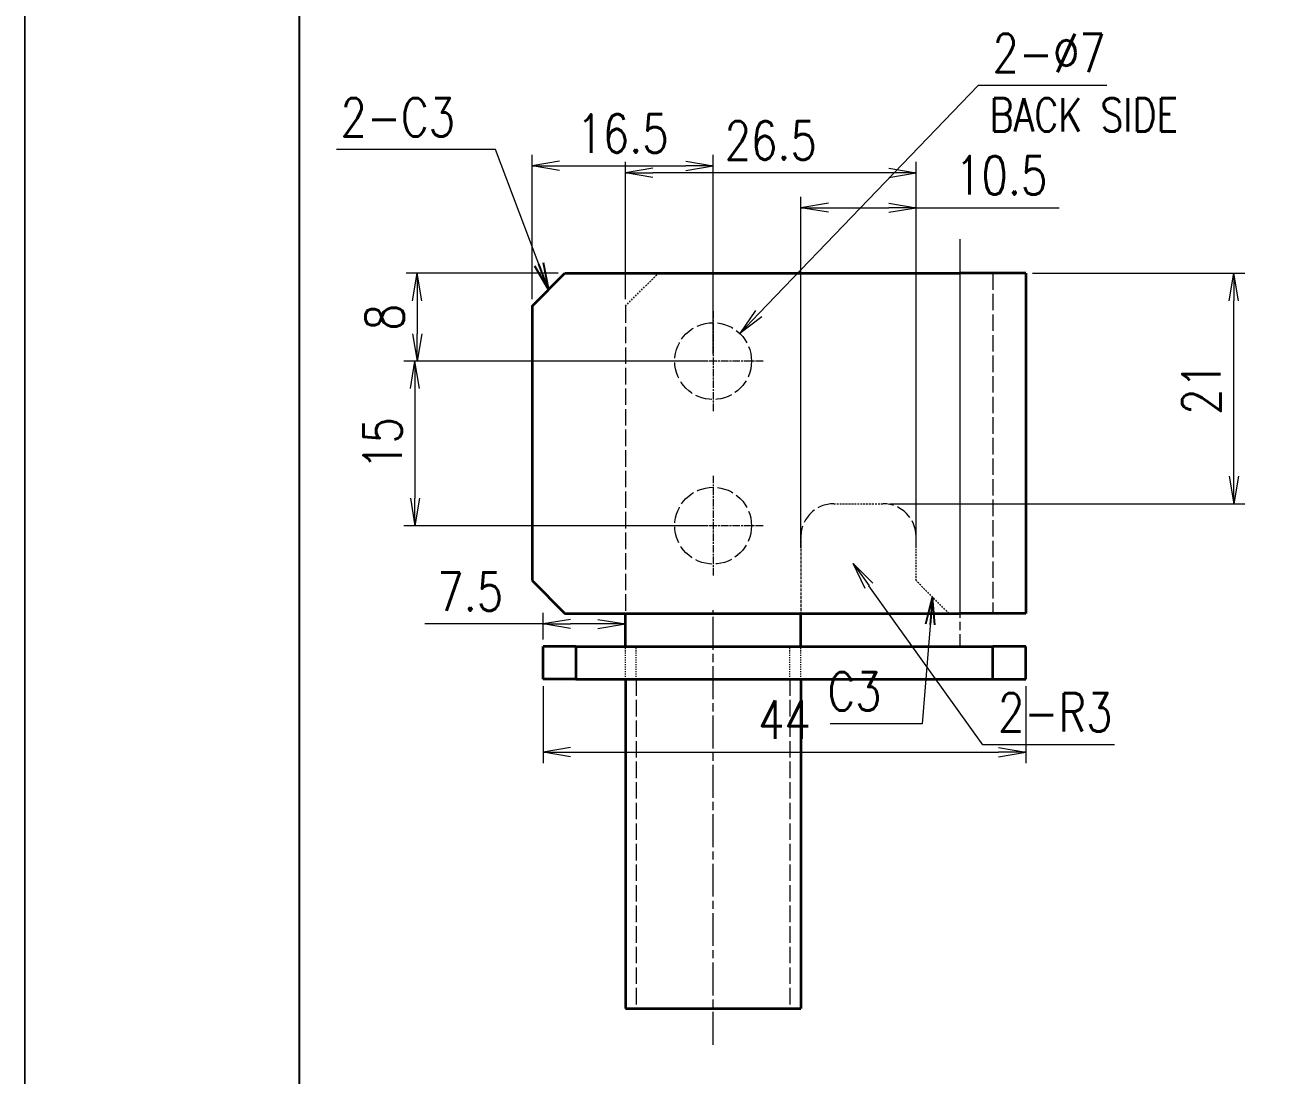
# Model space of a CAD drawing. Header units: millimetres. Extents: x -47800 to 104182, y -50696 to 46579.
# Drawn here: x -45372.4 to -45259.1, y 46050.7 to 46146.4 of the extents above; entities that cross this region are included whole.
import ezdxf

# ---------------------------------------------------------------- set-up
doc = ezdxf.new("R2010")
doc.units = ezdxf.units.MM
doc.header["$LTSCALE"] = 0.5
doc.linetypes.add('AM_ISO02W050x2', pattern=[3.75, 3, -0.75])
doc.linetypes.add('AM_ISO08W050x2', pattern=[9, 6, -0.75, 1.5, -0.75])
for name, color, linetype, lineweight in [('中心线', 2, 'AM_ISO08W050x2', 18), ('图框', 7, 'Continuous', 18), ('标注线', 3, 'Continuous', 18), ('粗实线', 7, 'Continuous', 35), ('虚线', 1, 'AM_ISO02W050x2', 18)]:
    doc.layers.add(name, color=color, linetype=linetype, lineweight=lineweight)
doc.layers.add('图\\M+19E79\\M+195B6\\M+18E9A', color=7, linetype='Continuous')
doc.layers.add('打印', color=7, linetype='Continuous', lineweight=15, plot=False)
doc.layers.add('打印-禁用', color=7, linetype='Continuous', lineweight=15, plot=False)
doc.styles.add('DIM', font='romans.shx', dxfattribs={"width": 0.8, "bigfont": 'bigfont.shx'})
doc.dimstyles.new('DEH 1-1', dxfattribs={"dimtxt": 3.5, "dimasz": 2.5, "dimexe": 1, "dimexo": 0.625, "dimgap": 1.2, "dimtad": 1, "dimtoh": 1, "dimdsep": 46, "dimtxsty": 'DIM', "dimblk": 'OPEN', "dimcen": 0, "dimclrd": 8, "dimclre": 8, "dimclrt": 2, "dimazin": 2, "dimtfac": 0.5, "dimtmove": 0, "dimatfit": 3, "dimldrblk": 'OPEN', "dimfxl": 0, "dimtolj": 2, "dimlwd": 18, "dimlwe": 18, "dimarcsym": 0})
doc.dimstyles.new('DEH 1-1$0', dxfattribs={"dimtxt": 3.5, "dimasz": 2.5, "dimexe": 1, "dimexo": 0.625, "dimgap": 1.2, "dimtad": 1, "dimzin": 9, "dimdsep": 46, "dimtxsty": 'DIM', "dimblk": 'OPEN', "dimcen": 0, "dimclrd": 8, "dimclre": 8, "dimclrt": 2, "dimazin": 2, "dimtfac": 0.5, "dimtmove": 0, "dimatfit": 3, "dimldrblk": 'OPEN', "dimfxl": 0, "dimtolj": 2, "dimlwd": 18, "dimlwe": 18, "dimarcsym": 0})
doc.dimstyles.new('DEH 1-1$3', dxfattribs={"dimtxt": 3.5, "dimasz": 2.5, "dimexe": 1, "dimexo": 0.625, "dimgap": 1.2, "dimtad": 1, "dimtoh": 1, "dimdsep": 46, "dimtxsty": 'DIM', "dimblk": 'OPEN', "dimcen": 0, "dimclrd": 8, "dimclre": 8, "dimclrt": 2, "dimazin": 2, "dimtfac": 0.5, "dimtofl": 0, "dimtmove": 0, "dimatfit": 3, "dimldrblk": 'OPEN', "dimfxl": 0, "dimtolj": 2, "dimlwd": 18, "dimlwe": 18, "dimarcsym": 0})
doc.dimstyles.new('DEH 1-1$4', dxfattribs={"dimtxt": 3.5, "dimasz": 2.5, "dimexe": 1, "dimexo": 0.625, "dimgap": 1.2, "dimtad": 1, "dimtoh": 1, "dimdsep": 46, "dimtxsty": 'DIM', "dimblk": 'OPEN', "dimcen": 0, "dimclrd": 8, "dimclre": 8, "dimclrt": 2, "dimazin": 2, "dimtfac": 0.5, "dimtofl": 0, "dimtmove": 0, "dimatfit": 3, "dimldrblk": 'OPEN', "dimfxl": 0, "dimtolj": 2, "dimlwd": 18, "dimlwe": 18, "dimarcsym": 0})

# ---------------------------------------------------------------- blocks, each defined once
blk = doc.blocks.new('GZDEH零件A4图框V01版')
at = {"layer": '图\\M+19E79\\M+195B6\\M+18E9A', "linetype": 'Continuous'}
blk.add_line((25, 292), (25, 13.5), dxfattribs=at)
at = {"layer": '打印-禁用', "linetype": 'Continuous'}
blk.add_line((0, 297), (0, 0), dxfattribs=at)
blk = doc.blocks.new('DEH A4')
at = {"layer": '图框'}
blk.add_blockref('GZDEH零件A4图框V01版', (0, 0), dxfattribs=at)
blk = doc.blocks.new('_Open')
at = {"color": 0, "linetype": 'ByBlock', "lineweight": -2}
for p, q in [((-1, 0.167), (0, 0)), ((-1, -0.167), (0, 0)), ((0, 0), (-1, 0))]:
    blk.add_line(p, q, dxfattribs=at)
blk = doc.blocks.new('*D243')
at = {"layer": 'Defpoints', "color": 0, "transparency": 16777216}
for p in [(-45323.15, 46123.78), (-45336.63, 46115.78), (-45309.65, 46115.78)]:
    blk.add_point(p, dxfattribs=at)
at = {"layer": '标注线', "color": 8, "lineweight": 18, "transparency": 16777216}
for p, q in [((-45323.78, 46123.78), (-45337.63, 46123.78)), ((-45336.63, 46121.28), (-45336.63, 46118.28)), ((-45310.28, 46115.78), (-45337.63, 46115.78))]:
    blk.add_line(p, q, dxfattribs=at)
at = {"layer": '标注线', "color": 8, "lineweight": 18, "transparency": 16777216, "xscale": 2.5, "yscale": 2.5, "zscale": 2.5}
for p, rotation in [((-45336.63, 46123.78), 90), ((-45336.63, 46115.78), 270)]:
    blk.add_blockref('_Open', p, dxfattribs=dict(at, rotation=rotation))
at = {"layer": '标注线', "color": 2, "transparency": 16777216, "insert": (-45339.58, 46119.78), "char_height": 3.5, "attachment_point": 5, "rotation": 90, "style": 'DIM'}
blk.add_mtext('\\A2;8', dxfattribs=at)
blk = doc.blocks.new('*D244')
at = {"layer": 'Defpoints', "color": 0, "transparency": 16777216}
for p in [(-45309.65, 46133.57), (-45326.15, 46120.78), (-45309.65, 46115.78)]:
    blk.add_point(p, dxfattribs=at)
at = {"layer": '标注线', "color": 8, "lineweight": 18, "transparency": 16777216}
for p, q in [((-45326.15, 46121.41), (-45326.15, 46134.57)), ((-45323.65, 46133.57), (-45312.15, 46133.57)), ((-45309.65, 46116.41), (-45309.65, 46134.57))]:
    blk.add_line(p, q, dxfattribs=at)
at = {"layer": '标注线', "color": 8, "lineweight": 18, "transparency": 16777216, "xscale": 2.5, "yscale": 2.5, "zscale": 2.5, "rotation": 180}
blk.add_blockref('_Open', (-45326.15, 46133.57), dxfattribs=at)
at = {"layer": '标注线', "color": 8, "lineweight": 18, "transparency": 16777216, "xscale": 2.5, "yscale": 2.5, "zscale": 2.5}
blk.add_blockref('_Open', (-45309.65, 46133.57), dxfattribs=at)
at = {"layer": '标注线', "color": 2, "transparency": 16777216, "insert": (-45317.9, 46136.52), "char_height": 3.5, "attachment_point": 5, "style": 'DIM'}
blk.add_mtext('\\A2;16.5', dxfattribs=at)
blk = doc.blocks.new('*D245')
at = {"layer": 'Defpoints', "color": 0, "transparency": 16777216}
for p in [(-45309.65, 46115.78), (-45336.83, 46100.78), (-45309.65, 46100.78)]:
    blk.add_point(p, dxfattribs=at)
at = {"layer": '标注线', "color": 8, "lineweight": 18, "transparency": 16777216}
for p, q in [((-45310.28, 46115.78), (-45337.83, 46115.78)), ((-45336.83, 46113.28), (-45336.83, 46103.28)), ((-45310.28, 46100.78), (-45337.83, 46100.78))]:
    blk.add_line(p, q, dxfattribs=at)
at = {"layer": '标注线', "color": 8, "lineweight": 18, "transparency": 16777216, "xscale": 2.5, "yscale": 2.5, "zscale": 2.5}
for p, rotation in [((-45336.83, 46115.78), 90), ((-45336.83, 46100.78), 270)]:
    blk.add_blockref('_Open', p, dxfattribs=dict(at, rotation=rotation))
at = {"layer": '标注线', "color": 2, "transparency": 16777216, "insert": (-45339.78, 46108.28), "char_height": 3.5, "attachment_point": 5, "rotation": 90, "style": 'DIM'}
blk.add_mtext('\\A2;15', dxfattribs=at)
blk = doc.blocks.new('*D252')
at = {"layer": 'Defpoints', "color": 0, "transparency": 16777216}
for p in [(-45281.15, 46123.78), (-45262.2, 46123.78), (-45294.15, 46102.78)]:
    blk.add_point(p, dxfattribs=at)
at = {"layer": '标注线', "color": 8, "lineweight": 18, "transparency": 16777216}
for p, q in [((-45280.53, 46123.78), (-45261.2, 46123.78)), ((-45262.2, 46105.28), (-45262.2, 46121.28)), ((-45293.53, 46102.78), (-45261.2, 46102.78))]:
    blk.add_line(p, q, dxfattribs=at)
at = {"layer": '标注线', "color": 8, "lineweight": 18, "transparency": 16777216, "xscale": 2.5, "yscale": 2.5, "zscale": 2.5}
for p, rotation in [((-45262.2, 46123.78), 90), ((-45262.2, 46102.78), 270)]:
    blk.add_blockref('_Open', p, dxfattribs=dict(at, rotation=rotation))
at = {"layer": '标注线', "color": 2, "transparency": 16777216, "insert": (-45265.15, 46113.28), "char_height": 3.5, "attachment_point": 5, "rotation": 90, "style": 'DIM'}
blk.add_mtext('\\A2;21', dxfattribs=at)
blk = doc.blocks.new('*D253')
at = {"layer": 'Defpoints', "color": 0, "transparency": 16777216}
for p in [(-45317.65, 46132.93), (-45317.65, 46120.78), (-45291.15, 46099.78)]:
    blk.add_point(p, dxfattribs=at)
at = {"layer": '标注线', "color": 8, "lineweight": 18, "transparency": 16777216}
for p, q in [((-45317.65, 46121.41), (-45317.65, 46133.93)), ((-45291.15, 46100.41), (-45291.15, 46133.93)), ((-45293.65, 46132.93), (-45315.15, 46132.93))]:
    blk.add_line(p, q, dxfattribs=at)
at = {"layer": '标注线', "color": 8, "lineweight": 18, "transparency": 16777216, "xscale": 2.5, "yscale": 2.5, "zscale": 2.5, "rotation": 180}
blk.add_blockref('_Open', (-45317.65, 46132.93), dxfattribs=at)
at = {"layer": '标注线', "color": 8, "lineweight": 18, "transparency": 16777216, "xscale": 2.5, "yscale": 2.5, "zscale": 2.5}
blk.add_blockref('_Open', (-45291.15, 46132.93), dxfattribs=at)
at = {"layer": '标注线', "color": 2, "transparency": 16777216, "insert": (-45304.4, 46135.88), "char_height": 3.5, "attachment_point": 5, "style": 'DIM'}
blk.add_mtext('\\A2;26.5', dxfattribs=at)
blk = doc.blocks.new('*D254')
at = {"layer": 'Defpoints', "color": 0, "transparency": 16777216}
for p in [(-45291.15, 46129.76), (-45301.65, 46098.13), (-45291.15, 46098.13)]:
    blk.add_point(p, dxfattribs=at)
at = {"layer": '标注线', "color": 8, "lineweight": 18, "transparency": 16777216}
for p, q in [((-45301.65, 46098.76), (-45301.65, 46130.76)), ((-45291.15, 46098.76), (-45291.15, 46130.76)), ((-45299.15, 46129.76), (-45293.65, 46129.76)), ((-45291.15, 46129.76), (-45278.12, 46129.76))]:
    blk.add_line(p, q, dxfattribs=at)
at = {"layer": '标注线', "color": 8, "lineweight": 18, "transparency": 16777216, "xscale": 2.5, "yscale": 2.5, "zscale": 2.5, "rotation": 180}
blk.add_blockref('_Open', (-45301.65, 46129.76), dxfattribs=at)
at = {"layer": '标注线', "color": 8, "lineweight": 18, "transparency": 16777216, "xscale": 2.5, "yscale": 2.5, "zscale": 2.5}
blk.add_blockref('_Open', (-45291.15, 46129.76), dxfattribs=at)
at = {"layer": '标注线', "color": 2, "transparency": 16777216, "insert": (-45283.39, 46132.71), "char_height": 3.5, "attachment_point": 5, "style": 'DIM'}
blk.add_mtext('\\A2;10.5', dxfattribs=at)
blk = doc.blocks.new('*D255')
at = {"layer": 'Defpoints', "color": 0, "transparency": 16777216}
for p in [(-45307.23, 46118.31), (-45312.08, 46113.26)]:
    blk.add_point(p, dxfattribs=at)
at = {"layer": '标注线', "color": 8, "lineweight": 18, "transparency": 16777216}
for p, q in [((-45285.5, 46140.91), (-45305.49, 46120.11)), ((-45273.77, 46140.91), (-45285.5, 46140.91))]:
    blk.add_line(p, q, dxfattribs=at)
at = {"layer": '标注线', "color": 8, "lineweight": 18, "transparency": 16777216, "xscale": 2.5, "yscale": 2.5, "zscale": 2.5, "rotation": 226.1340731265486}
blk.add_blockref('_Open', (-45307.23, 46118.31), dxfattribs=at)
at = {"layer": '标注线', "color": 2, "transparency": 16777216, "insert": (-45279.03, 46143.86), "char_height": 3.5, "attachment_point": 5, "style": 'DIM'}
blk.add_mtext('\\A2;2-%%c7', dxfattribs=at)
blk = doc.blocks.new('*D256')
at = {"layer": 'Defpoints', "color": 0, "transparency": 16777216}
for p in [(-45298.65, 46099.78), (-45296.9, 46097.34)]:
    blk.add_point(p, dxfattribs=at)
at = {"layer": '标注线', "color": 8, "lineweight": 18, "transparency": 16777216}
for p, q in [((-45285.07, 46080.82), (-45295.45, 46095.31)), ((-45273.07, 46080.82), (-45285.07, 46080.82))]:
    blk.add_line(p, q, dxfattribs=at)
at = {"layer": '标注线', "color": 8, "lineweight": 18, "transparency": 16777216, "xscale": 2.5, "yscale": 2.5, "zscale": 2.5, "rotation": 125.6192567785802}
blk.add_blockref('_Open', (-45296.9, 46097.34), dxfattribs=at)
at = {"layer": '标注线', "color": 2, "transparency": 16777216, "insert": (-45278.47, 46083.77), "char_height": 3.5, "attachment_point": 5, "style": 'DIM'}
blk.add_mtext('\\A2;{\\Fromans,bigfont|c134;2-R3}', dxfattribs=at)
blk = doc.blocks.new('*D271')
at = {"layer": 'Defpoints', "color": 0, "transparency": 16777216}
for p in [(-45325.15, 46091.83), (-45325.15, 46089.78), (-45317.65, 46089.78)]:
    blk.add_point(p, dxfattribs=at)
at = {"layer": '标注线', "color": 8, "lineweight": 18, "transparency": 16777216}
for p, q in [((-45325.15, 46090.41), (-45325.15, 46092.83)), ((-45317.65, 46090.41), (-45317.65, 46092.83)), ((-45325.15, 46091.83), (-45335.92, 46091.83)), ((-45320.15, 46091.83), (-45322.65, 46091.83))]:
    blk.add_line(p, q, dxfattribs=at)
at = {"layer": '标注线', "color": 8, "lineweight": 18, "transparency": 16777216, "xscale": 2.5, "yscale": 2.5, "zscale": 2.5, "rotation": 180}
blk.add_blockref('_Open', (-45325.15, 46091.83), dxfattribs=at)
at = {"layer": '标注线', "color": 8, "lineweight": 18, "transparency": 16777216, "xscale": 2.5, "yscale": 2.5, "zscale": 2.5}
blk.add_blockref('_Open', (-45317.65, 46091.83), dxfattribs=at)
at = {"layer": '标注线', "color": 2, "transparency": 16777216, "insert": (-45331.79, 46094.78), "char_height": 3.5, "attachment_point": 5, "style": 'DIM'}
blk.add_mtext('\\A2;7.5', dxfattribs=at)
blk = doc.blocks.new('*D272')
at = {"layer": 'Defpoints', "color": 0, "transparency": 16777216}
for p in [(-45325.15, 46086.78), (-45281.15, 46086.78), (-45281.15, 46080.15)]:
    blk.add_point(p, dxfattribs=at)
at = {"layer": '标注线', "color": 8, "lineweight": 18, "transparency": 16777216}
for p, q in [((-45325.15, 46086.16), (-45325.15, 46079.15)), ((-45281.15, 46086.16), (-45281.15, 46079.15)), ((-45322.65, 46080.15), (-45283.65, 46080.15))]:
    blk.add_line(p, q, dxfattribs=at)
at = {"layer": '标注线', "color": 8, "lineweight": 18, "transparency": 16777216, "xscale": 2.5, "yscale": 2.5, "zscale": 2.5, "rotation": 180}
blk.add_blockref('_Open', (-45325.15, 46080.15), dxfattribs=at)
at = {"layer": '标注线', "color": 8, "lineweight": 18, "transparency": 16777216, "xscale": 2.5, "yscale": 2.5, "zscale": 2.5}
blk.add_blockref('_Open', (-45281.15, 46080.15), dxfattribs=at)
at = {"layer": '标注线', "color": 2, "transparency": 16777216, "insert": (-45303.15, 46083.1), "char_height": 3.5, "attachment_point": 5, "style": 'DIM'}
blk.add_mtext('\\A2;44', dxfattribs=at)

msp = doc.modelspace()

# ---------------------------------------------------------------- linework, layer by layer
at = {"lineweight": 13}
msp.add_line((-45287.152, 46123.782), (-45287.152, 46092.782), dxfattribs=at)
at = {"lineweight": 13, "ltscale": 0.4}
msp.add_line((-45317.652, 46092.782), (-45301.652, 46092.782), dxfattribs=at)
at = {"layer": '中心线'}
for p, q in [((-45287.152, 46126.882), (-45287.152, 46089.681)), ((-45309.652, 46053.481), (-45309.652, 46093.082))]:
    msp.add_line(p, q, dxfattribs=at)
at = {"layer": '中心线', "ltscale": 0.227496}
for p, q in [((-45309.652, 46120.332), (-45309.652, 46111.232)), ((-45309.652, 46105.332), (-45309.652, 46096.232))]:
    msp.add_line(p, q, dxfattribs=at)
at = {"layer": '中心线', "ltscale": 0.22749}
for p, q in [((-45305.102, 46115.782), (-45314.202, 46115.782)), ((-45305.102, 46100.782), (-45314.202, 46100.782))]:
    msp.add_line(p, q, dxfattribs=at)
at = {"layer": '中心线', "ltscale": 0.47998}
msp.add_line((-45319.252, 46092.782), (-45300.053, 46092.782), dxfattribs=at)
at = {"layer": '打印'}
msp.add_lwpolyline([(-45372.38, 46251.622), (-45162.38, 46251.622), (-45162.38, 45954.622), (-45372.38, 45954.622)], close=True, dxfattribs=at)
at = {"layer": '粗实线', "lineweight": 35, "ltscale": 0.106066}
for p, q in [((-45326.152, 46120.782), (-45323.152, 46123.782)), ((-45326.152, 46095.782), (-45323.152, 46092.782))]:
    msp.add_line(p, q, dxfattribs=at)
at = {"layer": '粗实线', "lineweight": 35}
for p, q in [((-45323.152, 46123.782), (-45287.152, 46123.782)), ((-45281.152, 46123.782), (-45281.152, 46092.782)), ((-45326.152, 46120.782), (-45326.152, 46095.782)), ((-45323.152, 46092.782), (-45287.152, 46092.782)), ((-45322.152, 46089.782), (-45284.152, 46089.782)), ((-45322.152, 46086.782), (-45284.152, 46086.782)), ((-45317.652, 46086.782), (-45317.652, 46056.782)), ((-45301.652, 46086.782), (-45301.652, 46056.782))]:
    msp.add_line(p, q, dxfattribs=at)
at = {"layer": '粗实线', "lineweight": 35, "ltscale": 0.15}
for p, q in [((-45281.152, 46123.782), (-45287.152, 46123.782)), ((-45281.152, 46092.782), (-45287.152, 46092.782))]:
    msp.add_line(p, q, dxfattribs=at)
at = {"layer": '粗实线', "lineweight": 35, "ltscale": 0.075}
for p, q in [((-45317.652, 46089.782), (-45317.652, 46092.782)), ((-45301.652, 46089.782), (-45301.652, 46092.782)), ((-45322.152, 46089.782), (-45325.152, 46089.782)), ((-45325.152, 46086.782), (-45325.152, 46089.782)), ((-45322.152, 46089.782), (-45322.152, 46086.782)), ((-45281.152, 46089.782), (-45284.152, 46089.782)), ((-45284.152, 46086.782), (-45284.152, 46089.782)), ((-45281.152, 46086.782), (-45281.152, 46089.782)), ((-45322.152, 46086.782), (-45325.152, 46086.782)), ((-45284.152, 46086.782), (-45281.152, 46086.782))]:
    msp.add_line(p, q, dxfattribs=at)
at = {"layer": '粗实线', "lineweight": 35, "ltscale": 0.4}
for p, q in [((-45317.652, 46086.782), (-45301.652, 46086.782)), ((-45317.652, 46056.782), (-45301.652, 46056.782))]:
    msp.add_line(p, q, dxfattribs=at)
at = {"layer": '虚线', "ltscale": 0.106066}
for p, q in [((-45317.652, 46120.782), (-45314.652, 46123.782)), ((-45288.152, 46092.782), (-45291.152, 46095.782))]:
    msp.add_line(p, q, dxfattribs=at)
at = {"layer": '虚线'}
for p, q in [((-45287.152, 46123.782), (-45287.152, 46092.782)), ((-45287.152, 46123.782), (-45287.152, 46092.782)), ((-45287.152, 46123.782), (-45287.152, 46092.782)), ((-45284.152, 46123.782), (-45284.152, 46092.782)), ((-45317.652, 46120.782), (-45317.652, 46092.782)), ((-45316.652, 46086.782), (-45316.652, 46056.782)), ((-45302.652, 46086.782), (-45302.652, 46056.782))]:
    msp.add_line(p, q, dxfattribs=at)
at = {"layer": '虚线', "ltscale": 0.1125}
msp.add_line((-45298.652, 46102.782), (-45294.152, 46102.782), dxfattribs=at)
at = {"layer": '虚线', "ltscale": 0.175}
msp.add_line((-45301.652, 46099.782), (-45301.652, 46092.782), dxfattribs=at)
at = {"layer": '虚线', "ltscale": 0.1}
msp.add_line((-45291.152, 46095.782), (-45291.152, 46099.782), dxfattribs=at)
at = {"layer": '虚线', "ltscale": 0.4}
msp.add_line((-45317.652, 46092.782), (-45301.652, 46092.782), dxfattribs=at)
at = {"layer": '虚线', "ltscale": 0.075}
for p, q in [((-45322.152, 46086.782), (-45322.152, 46089.782)), ((-45317.652, 46086.782), (-45317.652, 46089.782)), ((-45316.652, 46086.782), (-45316.652, 46089.782)), ((-45302.652, 46086.782), (-45302.652, 46089.782)), ((-45301.652, 46086.782), (-45301.652, 46089.782)), ((-45284.152, 46086.782), (-45284.152, 46089.782))]:
    msp.add_line(p, q, dxfattribs=at)
at = {"layer": '虚线'}
for centre in [(-45309.652, 46115.782), (-45309.652, 46100.782)]:
    msp.add_circle(centre, 3.5, dxfattribs=at)
for centre, start, end in [((-45298.652, 46099.782), 90, 180.00001), ((-45294.152, 46099.782), 0, 90)]:
    msp.add_arc(centre, 3, start, end, dxfattribs=at)

# ---------------------------------------------------------------- block references
at = {"layer": '图框'}
msp.add_blockref('DEH A4', (-45372.38, 45954.622), dxfattribs=at)

# ---------------------------------------------------------------- texts
at = {"layer": '标注线', "color": 2, "char_height": 3.5, "width": 34.66905, "attachment_point": 9, "style": 'DIM'}
for s, insert in [('{\\Fromans,bigfont|c134;2-C3}', (-45333.176, 46136.253)), ('{\\Fromans,bigfont|c134;C3}', (-45294.304, 46083.926))]:
    msp.add_mtext(s, dxfattribs=dict(at, insert=insert))
at = {"layer": '标注线', "insert": (-45284.444, 46139.738), "char_height": 3.0375, "width": 67.92338, "attachment_point": 1, "style": 'DIM'}
msp.add_mtext('{\\Fromans,bigfont|c134;BACK SIDE}', dxfattribs=at)

# ---------------------------------------------------------------- dimensions: what is measured, and where the dimension line sits
at = {"layer": '标注线'}
dim = msp.add_diameter_dim_2p(p1=(-45312.078, 46113.258), p2=(-45307.227, 46118.305), dimstyle='DEH 1-1$3', override={"dimpost": '2-%%c<>'}, dxfattribs=at)
dim.commit()
dim.dimension.update_dxf_attribs({"geometry": '*D255', "text_midpoint": (-45279.034, 46140.908), "dimtype": 163})
for base, p1, p2, picture, middle in [((-45309.652, 46133.575), (-45326.152, 46120.782), (-45309.652, 46115.782), '*D244', (-45317.902, 46136.525)), ((-45317.652, 46132.931), (-45291.152, 46099.782), (-45317.652, 46120.782), '*D253', (-45304.402, 46135.881)), ((-45291.152, 46129.757), (-45301.652, 46098.133), (-45291.152, 46098.133), '*D254', (-45283.385, 46132.707)), ((-45325.152, 46091.834), (-45317.652, 46089.782), (-45325.152, 46089.782), '*D271', (-45331.785, 46094.784)), ((-45281.152, 46080.153), (-45325.152, 46086.782), (-45281.152, 46086.782), '*D272', (-45303.152, 46083.103))]:
    dim = msp.add_linear_dim(base=base, p1=p1, p2=p2, dimstyle='DEH 1-1$0', dxfattribs=at)
    dim.commit()
    dim.dimension.update_dxf_attribs({"geometry": picture, "text_midpoint": middle})
for base, p1, p2, picture, middle in [((-45336.627, 46115.782), (-45323.152, 46123.782), (-45309.652, 46115.782), '*D243', (-45339.577, 46119.782)), ((-45262.202, 46123.782), (-45294.152, 46102.782), (-45281.152, 46123.782), '*D252', (-45265.152, 46113.282)), ((-45336.835, 46100.782), (-45309.652, 46115.782), (-45309.652, 46100.782), '*D245', (-45339.785, 46108.282))]:
    dim = msp.add_linear_dim(base=base, p1=p1, p2=p2, angle=90, dimstyle='DEH 1-1$0', dxfattribs=at)
    dim.commit()
    dim.dimension.update_dxf_attribs({"geometry": picture, "text_midpoint": middle})
dim = msp.add_radius_dim(center=(-45298.652, 46099.782), mpoint=(-45296.905, 46097.343), text='{\\Fromans,bigfont|c134;2-<>}', dimstyle='DEH 1-1$4', dxfattribs=at)
dim.commit()
dim.dimension.update_dxf_attribs({"geometry": '*D256', "text_midpoint": (-45278.466, 46080.818), "dimtype": 164})

# ---------------------------------------------------------------- leaders
at = {"layer": '标注线', "annotation_type": 0, "has_hookline": 1, "hookline_direction": 1}
for points, text_width in [([(-45324.652, 46122.282), (-45329.476, 46135.053), (-45331.976, 46135.053)], 10.8), ([(-45289.652, 46094.282), (-45290.604, 46082.726), (-45293.104, 46082.726)], 4.667)]:
    msp.add_leader(points, dimstyle='DEH 1-1', override={"dimgap": 1.2, "dimtad": 1}, dxfattribs=dict(at, text_width=text_width))

doc.saveas('drawing.dxf')
